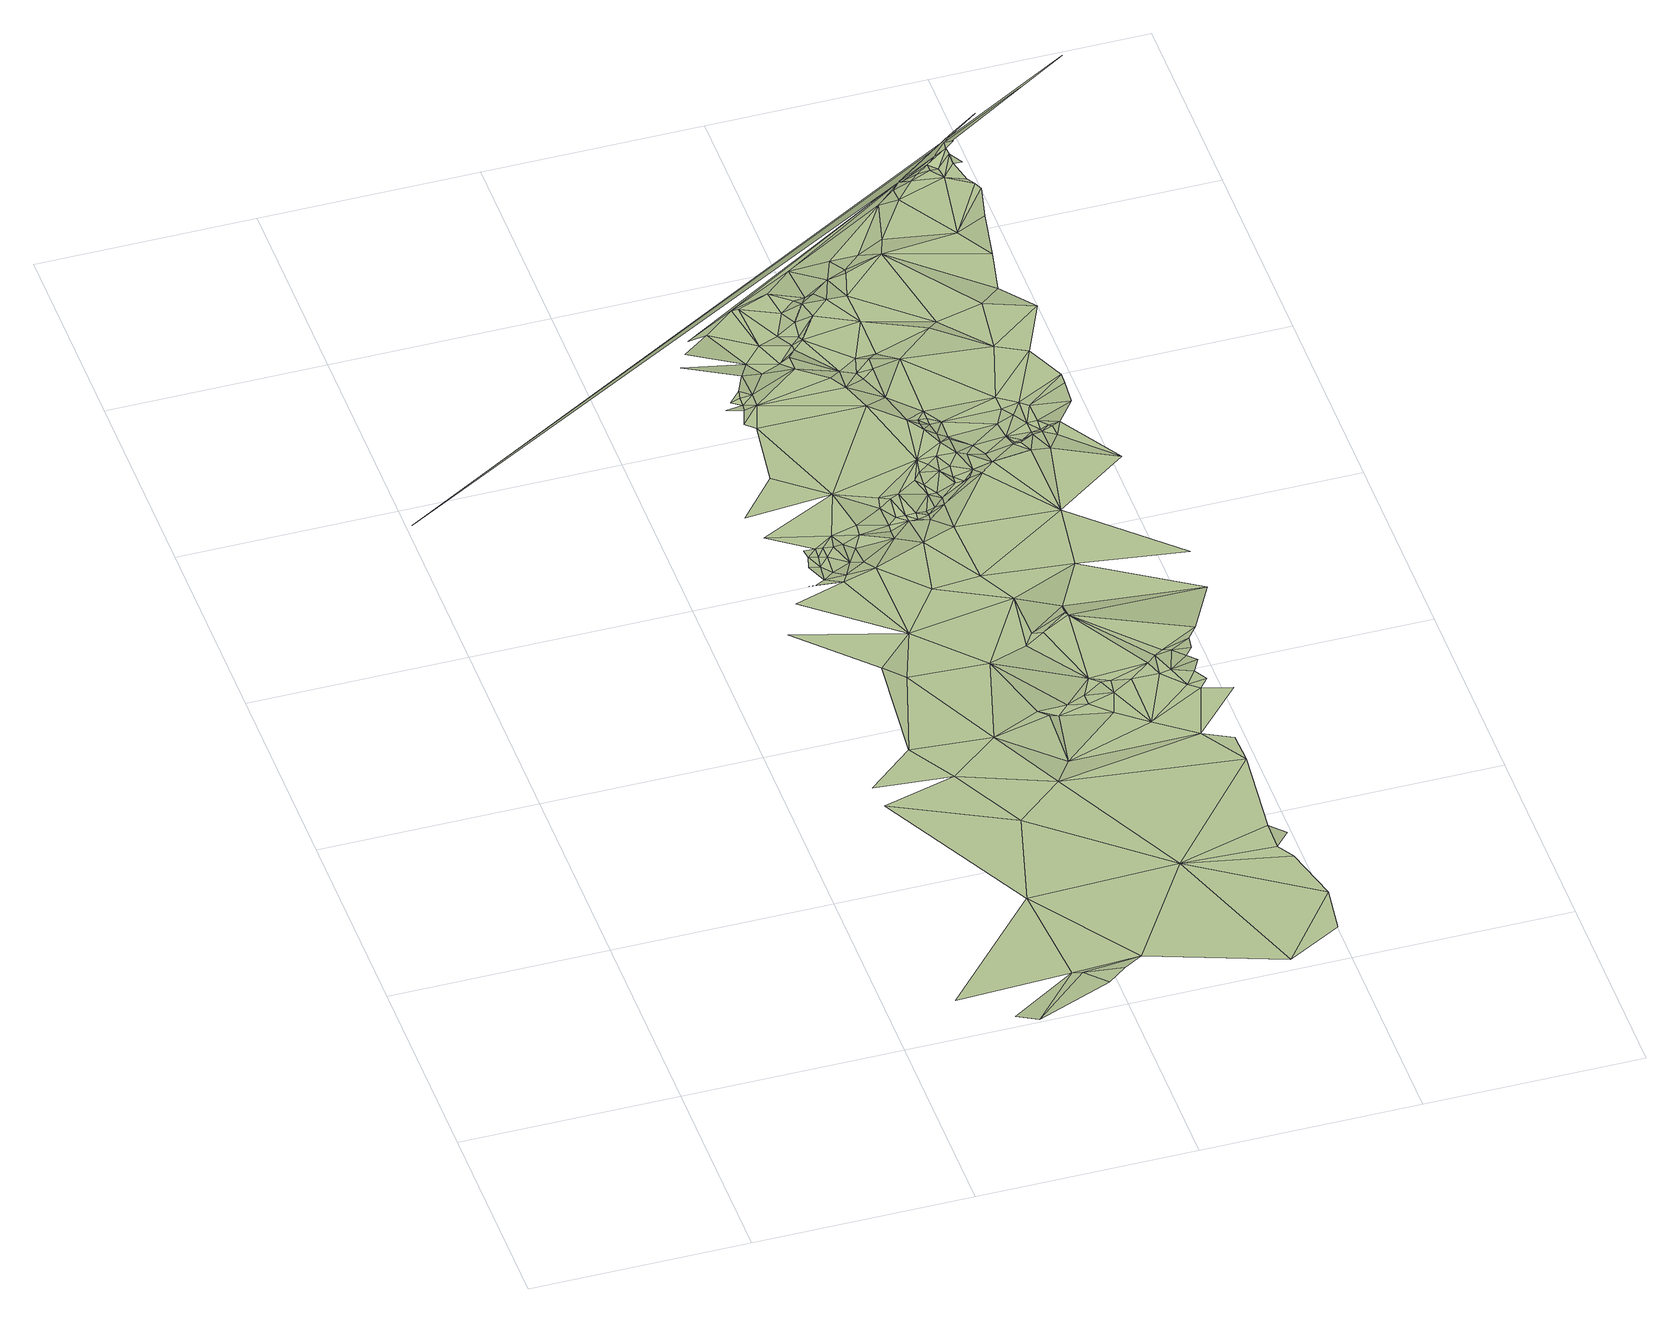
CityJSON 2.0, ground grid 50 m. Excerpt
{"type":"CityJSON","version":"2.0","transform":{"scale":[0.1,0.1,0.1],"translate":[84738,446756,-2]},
"CityObjects":{
"terrain1":{"type":"TINRelief","geometry":[{"type":"CompositeSurface","lod":"1","boundaries":[[[0,1,2]],[[3,2,4]],[[1,5,2]],[[1,6,5]],[[5,6,7]],[[2,5,8]],[[4,2,8]],[[9,4,10]],[[11,12,13]],[[5,7,8]],[[9,10,13]],[[11,13,14]],[[15,16,11]],[[17,4,8]],[[17,10,4]],[[15,11,14]],[[13,10,18]],[[19,16,20]],[[13,18,14]],[[15,20,16]],[[21,22,23]],[[24,20,22]],[[23,22,25]],[[26,25,27]],[[26,27,28]],[[28,29,30]],[[17,18,10]],[[31,28,27]],[[27,25,32]],[[31,29,28]],[[25,22,33]],[[34,35,29]],[[25,33,32]],[[31,27,36]],[[17,8,37]],[[36,27,32]],[[15,14,38]],[[39,29,31]],[[39,31,36]],[[14,18,40]],[[15,38,20]],[[36,32,41]],[[32,33,41]],[[34,29,39]],[[39,36,42]],[[33,22,43]],[[22,20,43]],[[42,36,41]],[[34,39,42]],[[44,45,46]],[[34,45,35]],[[41,33,47]],[[14,40,48]],[[42,41,49]],[[34,42,49]],[[33,43,47]],[[38,14,50]],[[14,48,50]],[[49,41,51]],[[41,47,51]],[[34,49,52]],[[53,43,20]],[[49,51,52]],[[34,52,54]],[[55,48,40]],[[56,46,45]],[[34,54,45]],[[57,47,43]],[[57,51,47]],[[50,48,55]],[[38,50,58]],[[57,52,51]],[[50,55,58]],[[59,60,61]],[[62,63,56]],[[20,38,64]],[[60,63,62]],[[65,61,66]],[[67,54,52]],[[68,40,18]],[[53,20,64]],[[69,55,40]],[[53,70,43]],[[65,66,71]],[[61,60,62]],[[45,54,72]],[[17,37,73]],[[57,43,70]],[[66,61,74]],[[17,75,18]],[[57,76,52]],[[61,62,74]],[[66,74,71]],[[76,67,52]],[[58,55,77]],[[67,72,54]],[[78,38,58]],[[79,80,81]],[[80,71,74]],[[45,72,82]],[[78,83,38]],[[69,77,55]],[[84,58,77]],[[64,38,83]],[[81,85,86]],[[57,87,76]],[[88,69,40]],[[67,89,72]],[[53,90,70]],[[87,67,76]],[[91,80,74]],[[56,45,92]],[[78,58,84]],[[57,70,87]],[[73,37,93]],[[74,62,94]],[[82,72,95]],[[62,56,92]],[[89,95,72]],[[87,89,67]],[[17,96,97]],[[17,73,96]],[[17,97,98]],[[91,81,80]],[[53,64,90]],[[99,95,89]],[[100,84,77]],[[83,101,102]],[[87,99,89]],[[103,85,104]],[[45,82,105]],[[82,95,106]],[[78,101,83]],[[64,83,102]],[[88,40,68]],[[91,74,94]],[[100,77,69]],[[107,87,70]],[[78,84,108]],[[99,106,95]],[[109,99,87]],[[81,110,85]],[[100,108,84]],[[68,18,75]],[[111,106,99]],[[109,111,99]],[[91,112,81]],[[107,109,87]],[[70,90,113]],[[17,98,75]],[[107,70,113]],[[114,111,109]],[[78,108,115]],[[100,69,88]],[[114,109,107]],[[81,112,110]],[[85,110,104]],[[62,116,94]],[[105,82,106]],[[117,102,101]],[[100,115,108]],[[114,118,111]],[[91,94,112]],[[78,119,101]],[[111,120,106]],[[45,105,92]],[[121,64,102]],[[62,122,116]],[[118,120,111]],[[114,123,118]],[[114,107,124]],[[62,92,122]],[[120,125,106]],[[100,126,115]],[[124,107,113]],[[100,88,126]],[[112,94,127]],[[121,102,117]],[[114,124,123]],[[123,120,118]],[[105,106,125]],[[104,110,128]],[[119,117,101]],[[98,97,129]],[[78,115,130]],[[110,112,131]],[[112,127,132]],[[128,110,133]],[[120,134,125]],[[123,135,120]],[[134,136,125]],[[78,130,119]],[[124,135,123]],[[90,64,137]],[[110,131,133]],[[112,132,131]],[[138,134,120]],[[127,94,139]],[[105,125,136]],[[135,138,120]],[[130,115,126]],[[121,117,119]],[[140,126,88]],[[94,116,139]],[[141,136,134]],[[104,128,142]],[[132,127,139]],[[138,141,134]],[[105,136,143]],[[128,133,144]],[[132,145,131]],[[131,146,133]],[[137,64,121]],[[141,143,136]],[[135,147,138]],[[148,113,90]],[[149,124,113]],[[116,122,139]],[[150,135,124]],[[88,68,151]],[[132,139,145]],[[145,146,131]],[[105,143,152]],[[140,88,153]],[[146,154,133]],[[147,141,138]],[[140,130,126]],[[128,144,142]],[[105,155,92]],[[154,144,133]],[[156,119,130]],[[152,143,141]],[[122,92,157]],[[139,122,158]],[[159,147,135]],[[68,75,160]],[[88,151,153]],[[147,161,141]],[[105,152,162]],[[158,122,163]],[[152,141,164]],[[150,159,135]],[[105,165,155]],[[122,157,163]],[[161,164,141]],[[156,166,119]],[[92,155,157]],[[145,167,146]],[[145,139,168]],[[140,156,130]],[[104,142,169]],[[105,162,165]],[[149,150,124]],[[146,167,154]],[[159,161,147]],[[139,158,168]],[[154,170,144]],[[140,171,156]],[[148,90,137]],[[142,144,172]],[[140,153,171]],[[152,164,173]],[[155,165,174]],[[175,164,161]],[[158,163,176]],[[152,173,162]],[[159,175,161]],[[155,174,177]],[[170,172,144]],[[163,157,176]],[[167,170,154]],[[149,113,148]],[[157,155,178]],[[165,162,179]],[[150,175,159]],[[171,180,156]],[[174,165,181]],[[168,158,182]],[[175,173,164]],[[155,177,178]],[[158,176,182]],[[142,172,183]],[[177,174,181]],[[171,153,184]],[[181,165,179]],[[151,68,185]],[[180,166,156]],[[186,119,166]],[[145,168,187]],[[173,188,162]],[[179,162,189]],[[145,187,167]],[[121,119,190]],[[149,175,150]],[[177,181,191]],[[189,162,188]],[[153,151,192]],[[170,183,172]],[[103,104,193]],[[178,177,191]],[[175,194,173]],[[195,180,171]],[[184,153,192]],[[142,183,169]],[[181,179,196]],[[196,179,189]],[[168,182,197]],[[198,170,167]],[[171,184,199]],[[191,181,196]],[[176,157,200]],[[201,188,173]],[[170,202,183]],[[178,191,196]],[[200,157,178]],[[201,173,194]],[[195,171,199]],[[201,189,188]],[[149,203,175]],[[204,166,180]],[[182,176,200]],[[198,202,170]],[[205,194,175]],[[206,193,207]],[[187,168,197]],[[208,180,195]],[[137,121,190]],[[187,198,167]],[[205,175,203]],[[197,182,200]],[[201,194,209]],[[205,209,194]],[[149,148,203]],[[208,204,180]],[[210,183,202]],[[210,169,183]],[[204,186,166]],[[211,196,189]],[[198,210,202]],[[201,211,189]],[[186,190,119]],[[187,212,198]],[[213,178,196]],[[201,209,214]],[[198,212,210]],[[205,215,209]],[[205,203,216]],[[213,200,178]],[[217,169,210]],[[203,148,216]],[[218,187,197]],[[218,197,200]],[[201,214,211]],[[209,215,214]],[[211,219,196]],[[104,169,193]],[[220,210,212]],[[205,216,215]],[[148,137,221]],[[213,196,219]],[[222,212,187]],[[217,210,223]],[[220,223,210]],[[224,214,215]],[[224,215,225]],[[216,148,226]],[[215,216,225]],[[224,227,214]],[[224,225,227]],[[211,214,228]],[[218,222,187]],[[225,216,229]],[[211,228,219]],[[230,220,212]],[[227,231,214]],[[227,225,229]],[[217,223,232]],[[229,216,226]],[[228,214,233]],[[234,169,217]],[[214,231,233]],[[235,200,213]],[[227,229,231]],[[230,223,220]],[[235,218,200]],[[222,230,212]],[[236,213,219]],[[236,219,228]],[[229,226,237]],[[238,226,148]],[[229,237,231]],[[236,228,233]],[[230,232,223]],[[233,231,239]],[[237,239,231]],[[240,237,226]],[[233,239,241]],[[206,207,242]],[[236,233,243]],[[237,244,239]],[[243,233,241]],[[240,245,237]],[[241,239,244]],[[237,245,244]],[[235,222,218]],[[234,217,232]],[[241,244,246]],[[238,240,226]],[[240,246,245]],[[245,246,244]],[[236,247,213]],[[248,232,230]],[[243,241,249]],[[235,213,247]],[[238,246,240]],[[236,243,250]],[[251,230,222]],[[241,246,249]],[[234,193,169]],[[234,232,248]],[[251,222,235]],[[236,250,247]],[[243,249,252]],[[243,252,250]],[[248,230,253]],[[251,254,230]],[[234,248,255]],[[235,247,256]],[[251,235,256]],[[248,253,255]],[[230,254,257]],[[234,255,258]],[[230,257,253]],[[234,258,193]],[[251,256,254]],[[255,259,258]],[[259,193,258]],[[259,260,193]],[[261,255,253]],[[261,259,255]],[[259,262,260]],[[253,257,263]],[[260,264,193]],[[262,265,260]],[[266,262,259]],[[266,259,261]],[[265,264,260]],[[266,265,262]],[[261,253,267]],[[268,253,263]],[[266,269,265]],[[266,261,269]],[[193,264,270]],[[267,253,268]],[[269,271,265]],[[272,269,261]],[[271,264,265]],[[272,261,273]],[[261,274,273]],[[272,271,269]],[[261,267,274]],[[272,273,275]],[[271,276,264]],[[276,270,264]],[[193,270,277]],[[271,278,276]]]}]}
},
"vertices":[
[754,20,20],[802,0,16],[911,120,20],[649,110,19],[893,380,20],[933,110,23],[980,70,18],[1024,100,22],[1070,130,18],[695,760,19],[958,630,17],[800,920,17],[687,820,22],[867,810,16],[983,900,21],[865,1140,23],[824,1190,19],[1238,390,20],[1071,720,22],[666,1350,22],[913,1280,19],[757,1490,19],[831,1480,20],[776,1500,8],[712,1440,22],[797,1510,10],[775,1550,18],[801,1550,13],[780,1570,29],[802,1590,31],[776,1590,32],[802,1570,23],[822,1530,9],[843,1500,20],[847,1620,30],[710,1660,28],[822,1570,19],[1369,20,21],[1047,1130,23],[819,1590,29],[1112,780,19],[866,1550,9],[842,1590,25],[909,1500,23],[690,1730,32],[891,1750,29],[780,1840,28],[892,1530,20],[1113,920,33],[867,1600,18],[1093,940,33],[891,1590,8],[910,1620,17],[1003,1400,22],[909,1640,28],[1135,920,25],[801,2000,32],[979,1590,14],[1160,940,33],[761,2090,19],[795,2070,27],[798,2090,23],[823,2070,34],[779,2020,33],[1160,1320,20],[777,2110,19],[797,2110,27],[982,1640,8],[1408,780,20],[1251,900,22],[1031,1550,22],[802,2130,29],[975,1680,25],[1513,210,17],[825,2110,29],[1475,670,22],[980,1620,8],[1207,940,24],[1229,1010,33],[710,2250,20],[824,2180,26],[846,2220,19],[981,1710,29],[1138,1160,24],[1204,960,32],[796,2340,15],[732,2290,19],[1027,1640,9],[1319,850,19],[1004,1660,9],[1114,1410,21],[869,2180,19],[1046,2000,32],[1496,90,21],[936,2160,33],[1004,1700,28],[1477,340,21],[1453,380,20],[1454,450,22],[1025,1660,9],[1270,960,24],[1182,1180,34],[1160,1190,29],[755,2340,9],[870,2400,15],[1095,1800,31],[1025,1710,28],[1069,1620,19],[1251,990,33],[1047,1640,9],[891,2270,18],[1049,1660,9],[915,2200,19],[1108,1580,21],[1072,1640,15],[1273,990,32],[1000,2110,32],[1247,1230,33],[1072,1660,8],[1251,1220,33],[1091,1710,9],[1250,1260,25],[1022,2070,32],[1091,1660,14],[1112,1660,17],[1072,1740,29],[1319,990,24],[936,2200,32],[886,2400,15],[1488,420,18],[1365,1020,33],[958,2250,19],[957,2230,23],[938,2290,17],[1089,1730,20],[1117,1690,9],[1088,1760,31],[1319,1390,20],[1112,1710,8],[1026,2130,27],[1381,990,24],[1133,1760,24],[960,2430,15],[1114,1780,31],[969,2360,16],[981,2250,28],[980,2270,21],[1159,1730,8],[1341,1560,24],[1220,1730,20],[1191,1730,13],[1452,920,22],[1139,1800,31],[1428,940,22],[984,2310,27],[1114,1930,32],[1387,1040,31],[1094,2020,26],[1058,2110,29],[1179,1730,8],[1471,740,26],[1160,1750,8],[1160,1840,31],[1067,2090,28],[1160,1770,23],[1139,1890,32],[1407,1050,33],[1027,2320,26],[1072,2160,27],[1026,2490,11],[1015,2360,30],[1407,990,28],[1005,2390,16],[1183,1800,30],[1137,1910,31],[1208,1760,9],[1095,2110,32],[1139,1930,25],[1157,1950,28],[1162,1870,29],[1427,1050,28],[1158,1910,24],[1095,2140,36],[1031,2390,18],[1454,970,28],[1520,900,22],[1497,1100,33],[1117,2270,28],[1184,1850,26],[1183,1860,24],[1565,1230,22],[1159,1930,25],[1472,940,27],[1338,2700,8],[1207,1800,20],[1454,1030,23],[1185,1910,25],[1117,2160,27],[1070,2360,28],[1474,1010,23],[1162,2130,26],[1227,1820,21],[1050,2390,24],[1252,1760,20],[1476,1080,24],[1255,1770,9],[9,1930,23],[1675,2900,23],[1472,1050,24],[1248,1800,8],[1094,2430,19],[1297,1870,22],[1116,2360,27],[1318,1950,26],[1307,1840,10],[1314,1810,12],[1341,1770,21],[1117,2490,16],[1249,2200,33],[1319,1910,26],[1136,2430,27],[1565,1350,23],[1272,2220,28],[1139,2450,19],[1319,1820,8],[1328,1800,20],[1381,1760,24],[1337,1820,8],[1339,1890,21],[1361,1820,18],[1227,2470,25],[1364,1840,8],[1181,2490,17],[1363,1870,8],[1271,2630,18],[1365,2110,26],[1361,1920,25],[1382,1820,20],[1519,1690,22],[1384,1840,9],[1409,1800,21],[1387,1870,9],[1790,2970,26],[1382,1910,20],[1403,1840,17],[1408,1830,21],[1428,1840,20],[1432,2070,28],[1244,2520,20],[1475,1910,8],[1475,1980,25],[1383,2250,27],[1477,1960,17],[1404,2490,22],[1431,2290,23],[1317,2630,22],[1494,2210,24],[1453,2400,24],[1318,2670,16],[1361,2680,22],[1347,2700,9],[1431,2670,22],[1382,2700,21],[1475,2520,26],[1431,2740,24],[1409,2720,22],[1408,2700,23],[1487,2630,24],[1495,2610,24],[1428,2700,22],[1472,2760,58],[1451,2720,58],[1452,2700,59],[1452,2670,56],[1475,2650,23],[1472,2670,56],[1454,2740,58],[1545,2810,58],[1474,2740,57]
]}
